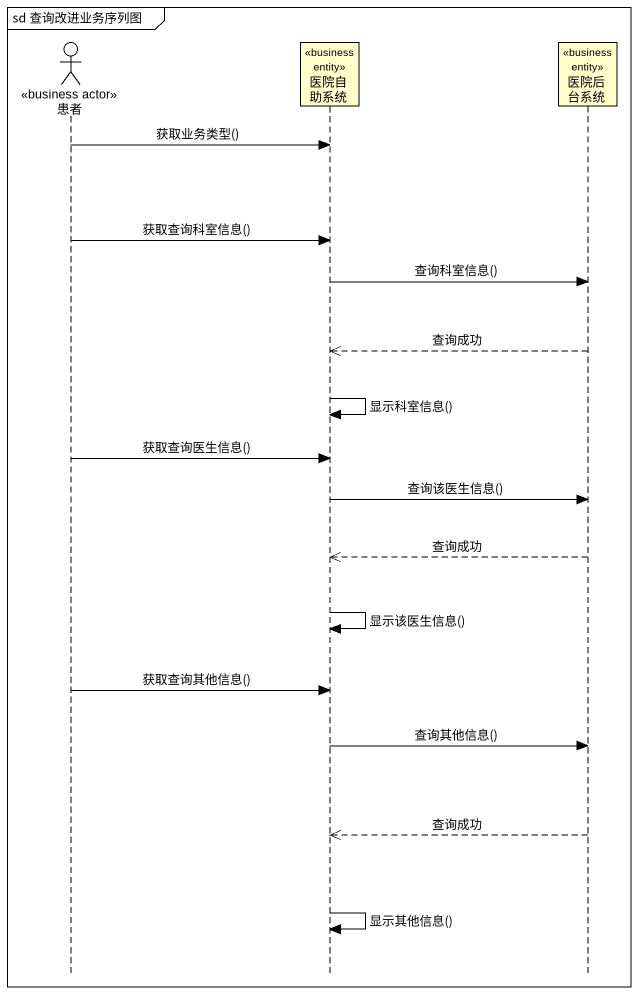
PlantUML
@startuml
mainframe sd 查询改进业务序列图
hide footbox
actor 患者 <<business actor>>
participant 医院自助系统 <<business entity>>
participant 医院后台系统 <<business entity>>

患者 -> 医院自助系统 : 获取业务类型()
患者 -> 医院自助系统 : 获取查询科室信息()
医院自助系统 -> 医院后台系统 : 查询科室信息()
医院后台系统 -->> 医院自助系统 : 查询成功
医院自助系统 -> 医院自助系统 : 显示科室信息()
患者 -> 医院自助系统 : 获取查询医生信息()
医院自助系统 -> 医院后台系统 : 查询该医生信息()
医院后台系统 -->> 医院自助系统 : 查询成功
医院自助系统 -> 医院自助系统 : 显示该医生信息()
患者 -> 医院自助系统 : 获取查询其他信息()
医院自助系统 -> 医院后台系统 : 查询其他信息()
医院后台系统 -->> 医院自助系统 : 查询成功
医院自助系统 -> 医院自助系统 : 显示其他信息()
@enduml
